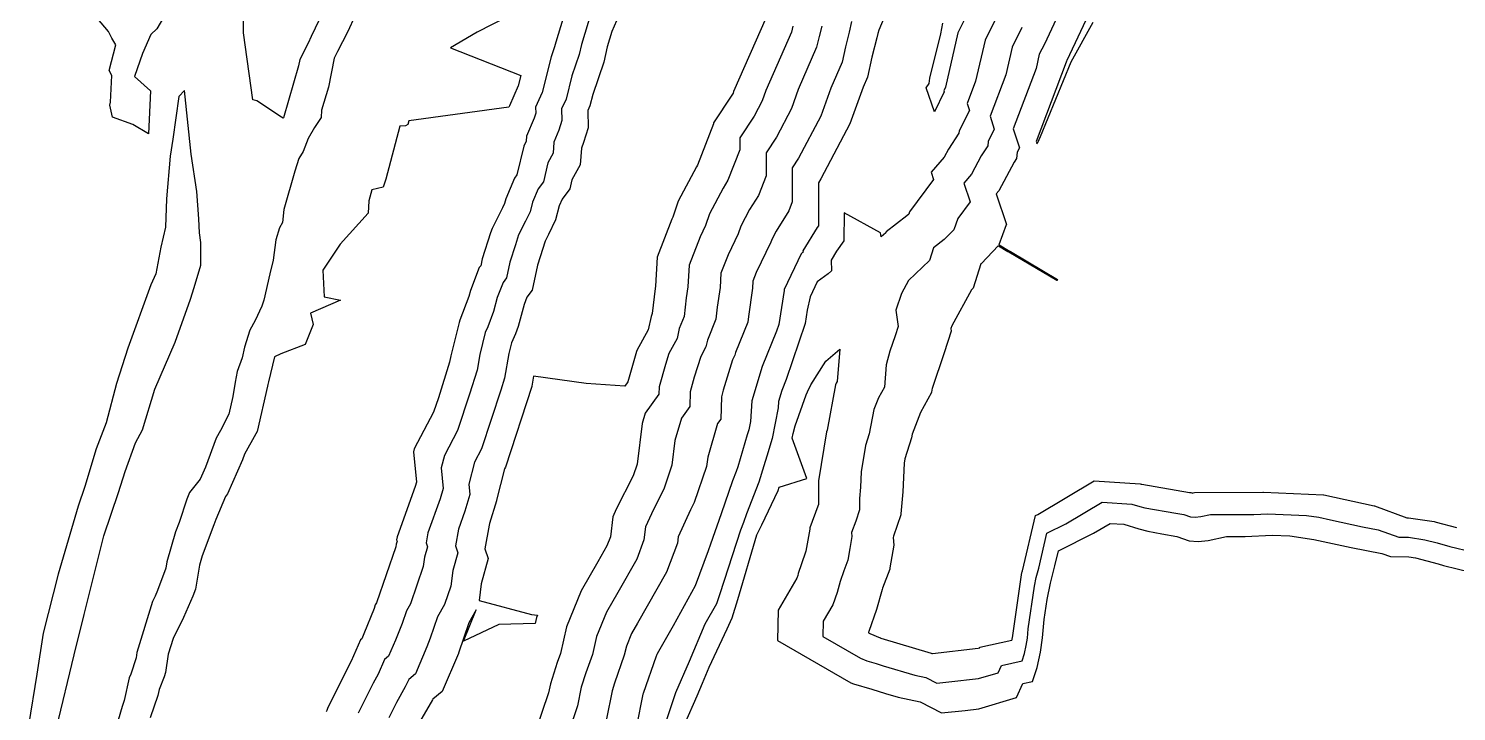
# Model space of a CAD drawing. Header units: inches. Extents: x 808357 to 808943, y 9157055 to 9157847.
# Drawn here: x 808674.8 to 808801.4, y 9157538.8 to 9157599.3 of the extents above; entities that cross this region are included whole.
import ezdxf

# ---------------------------------------------------------------- set-up
doc = ezdxf.new("R2010")
doc.units = ezdxf.units.IN
doc.header["$MEASUREMENT"] = 0

msp = doc.modelspace()

# ---------------------------------------------------------------- linework, layer by layer
for points, elevation in [([(808701.73, 9157602.46), (808699.91, 9157598.6), (808699.62, 9157598.03), (808698.89, 9157596.56), (808698.77, 9157596), (808697.43, 9157591.41), (808697.43, 9157591.4), (808697.43, 9157591.4), (808697.42, 9157591.38), (808697.28, 9157591.45), (808695.09, 9157592.91), (808694.72, 9157593), (808693.9, 9157598.94), (808693.91, 9157600.89)], 2898), ([(808722.96, 9157602.61), (808721.58, 9157598.1), (808721.48, 9157597.69), (808721.18, 9157596.8), (808720.37, 9157593.64), (808719.79, 9157592.33), (808719.8, 9157591.82), (808719.66, 9157591.38), (808719, 9157589.78), (808718.97, 9157589.32), (808718.74, 9157588.9), (808718.14, 9157586.34), (808717.93, 9157586.06), (808717.14, 9157584.21), (808717.04, 9157583.82), (808716.85, 9157583.42), (808715.93, 9157581.6), (808715.8, 9157581.22), (808715.06, 9157578.91), (808714.93, 9157578.29), (808714.8, 9157578.12), (808714.03, 9157576.1), (808713.88, 9157575.55), (808713.09, 9157573.47), (808713.01, 9157573.26), (808712.27, 9157570.31), (808712.16, 9157569.73), (808711.17, 9157566.57), (808710.75, 9157565.3), (808709.04, 9157562.06), (808708.97, 9157561.8), (808709.23, 9157559.1), (808709.12, 9157558.73), (808707.52, 9157554.26), (808707.47, 9157554), (808707.51, 9157553.89), (808707.43, 9157553.62), (808707.4, 9157553.38), (808705.68, 9157548.41), (808705.58, 9157548.24), (808705.47, 9157547.92), (808704.57, 9157545.66), (808704.38, 9157545.23), (808704.27, 9157545.14), (808703.44, 9157543.24), (808703.31, 9157543.02), (808701.34, 9157539.05), (808701.28, 9157538.87), (808701.24, 9157538.74)], 2904), ([(808751.63, 9157602.57), (808750.21, 9157599.16), (808750.12, 9157598.87), (808750.04, 9157598.49), (808749.61, 9157596.77), (808749.21, 9157595), (808748.83, 9157594.12), (808747.66, 9157590.86), (808745.09, 9157585.98), (808744.87, 9157585.65), (808744.88, 9157582.75), (808744.86, 9157581.83), (808744.76, 9157581.68), (808743.5, 9157579.62), (808743.51, 9157579.49), (808743.47, 9157579.45), (808743.33, 9157579.35), (808741.84, 9157576.19), (808741.82, 9157576.09), (808741.35, 9157573.08), (808741.15, 9157572.49), (808739.89, 9157569.37), (808738.95, 9157566.32), (808738.84, 9157564.49), (808738.69, 9157563.74), (808738.56, 9157563.3), (808737.71, 9157560.48), (808737.58, 9157560.05), (808737.26, 9157559.23), (808736.24, 9157556.3), (808735.3, 9157553.62), (808735.1, 9157553.01), (808733.94, 9157549.91), (808731.98, 9157546.36), (808730.57, 9157543.89), (808730.53, 9157543.82), (808730.5, 9157543.74), (808730.48, 9157543.68), (808729.32, 9157540.38), (808729.3, 9157540.31), (808728.75, 9157537.48)], 2918), ([(808758.92, 9157602.32), (808757.23, 9157598.92), (808756.12, 9157594.11), (808755.99, 9157593.79), (808756.03, 9157593.69), (808755.16, 9157591.94), (808754.42, 9157594.05), (808754.7, 9157594.45), (808754.74, 9157594.91), (808755.72, 9157598.84), (808755.9, 9157599.79)], 2918), ([(808687.19, 9157600.93), (808686.21, 9157599.29), (808685.69, 9157598.79), (808684.95, 9157597.11), (808684.24, 9157595.06), (808685.64, 9157593.78), (808685.47, 9157589.97), (808684.08, 9157590.82), (808682.28, 9157591.47), (808682.05, 9157592.51), (808682.12, 9157592.8), (808682.21, 9157595.16), (808681.99, 9157595.6), (808682.59, 9157597.88), (808682.23, 9157598.46), (808681.92, 9157599.05), (808679.82, 9157601.54)], 2898), ([(808718.71, 9157601.09), (808714.62, 9157598.99), (808712.26, 9157597.61), (808718.49, 9157595.16), (808718.25, 9157594.23), (808717.47, 9157592.47), (808717.47, 9157592.47), (808717.47, 9157592.47), (808717.42, 9157592.33), (808708.56, 9157591.12), (808708.47, 9157590.82), (808708.27, 9157590.7), (808707.77, 9157590.66), (808706.51, 9157585.97), (808706.27, 9157585.24), (808705.27, 9157585.02), (808705.02, 9157584.05), (808704.96, 9157582.95), (808702.47, 9157580.19), (808700.93, 9157577.89), (808701.04, 9157575.54), (808702.49, 9157575.25), (808699.83, 9157574.09), (808700.08, 9157573.08), (808699.35, 9157571.3), (808697.22, 9157570.48), (808696.64, 9157570.21), (808696.12, 9157568.01), (808696.07, 9157567.87), (808696.05, 9157567.77), (808696.03, 9157567.62), (808695.11, 9157563.59), (808695, 9157563.38), (808693.99, 9157561.6), (808693.8, 9157561.08), (808692.47, 9157558.08), (808692.29, 9157557.85), (808691.43, 9157555.8), (808691.27, 9157555.31), (808690.24, 9157552.58), (808690, 9157551.76), (808689.64, 9157549.62), (808689.4, 9157548.99), (808688.57, 9157547.1), (808687.65, 9157545.25), (808687.23, 9157543.87), (808686.99, 9157542.25), (808686.86, 9157541.84), (808686.41, 9157540.74), (808686.29, 9157540.19), (808685.62, 9157538.21)], 2902), ([(808766.58, 9157601.48), (808764.9, 9157597.93), (808764.45, 9157597.03), (808764.16, 9157595.77), (808762.14, 9157590.41), (808762.68, 9157588.74), (808762.5, 9157588.37), (808762.44, 9157587.79), (808762.22, 9157587.46), (808760.87, 9157584.92), (808760.63, 9157584.65), (808761.55, 9157581.95), (808761.5, 9157581.9), (808760.86, 9157580.14), (808760.89, 9157580.13), (808761.72, 9157579.63), (808761.89, 9157579.55), (808766.05, 9157577.08), (808766.04, 9157577), (808766.04, 9157576.97), (808765.99, 9157576.97), (808761.76, 9157579.48), (808761.66, 9157579.53), (808760.82, 9157580.03), (808760.8, 9157580.04), (808759.32, 9157578.5), (808759.26, 9157578.45), (808758.58, 9157576.3), (808758.43, 9157576.16), (808756.7, 9157572.97), (808756.62, 9157572.72), (808756.65, 9157572.48), (808756.03, 9157570.58), (808754.96, 9157567.42), (808754.92, 9157567.28), (808754.9, 9157567.05), (808753.91, 9157565.28), (808753.19, 9157563.36), (808753.13, 9157563.04), (808752.52, 9157561.17), (808752.46, 9157560.8), (808752.35, 9157558.24), (808752.16, 9157556.29), (808752.16, 9157556.2), (808751.53, 9157554.33), (808751.48, 9157554.2), (808751.55, 9157553.53), (808751.21, 9157551.51), (808751.2, 9157551.41), (808750.56, 9157549.7), (808750.52, 9157549.58), (808750.02, 9157547.82), (808749.33, 9157545.86), (808749.3, 9157545.81), (808749.3, 9157545.76), (808749.43, 9157545.68), (808750.34, 9157545.31), (808750.37, 9157545.3), (808750.39, 9157545.29), (808754.87, 9157543.94), (808754.91, 9157543.93), (808754.94, 9157543.91), (808754.98, 9157543.92), (808759.02, 9157544.39), (808759.17, 9157544.43), (808759.19, 9157544.49), (808762.02, 9157545.1), (808762.03, 9157545.15), (808762.05, 9157545.21), (808762.05, 9157545.26), (808762.06, 9157545.32), (808762.91, 9157551.09), (808762.93, 9157551.17), (808762.95, 9157551.25), (808764.1, 9157556.14), (808764.31, 9157556.25), (808769.32, 9157559.22), (808773.39, 9157558.97), (808773.49, 9157558.94), (808773.55, 9157558.92), (808777.78, 9157558.2), (808777.88, 9157558.18), (808777.96, 9157558.15), (808778.02, 9157558.14), (808778.09, 9157558.15), (808778.21, 9157558.18), (808784.27, 9157558.21), (808784.34, 9157558.21), (808789.64, 9157557.98), (808789.66, 9157557.97), (808789.69, 9157557.97), (808794.13, 9157557), (808794.16, 9157557), (808797.03, 9157555.94), (808797.17, 9157555.94), (808799.46, 9157555.62), (808799.63, 9157555.57), (808801.43, 9157555.08)], 2924), ([(808769.09, 9157601.12), (808766.89, 9157596.47), (808766.86, 9157596.41), (808766.84, 9157596.32), (808764.18, 9157589.29), (808764.22, 9157589.17), (808764.23, 9157589.1), (808764.33, 9157589.21)], 2926), ([(808703.81, 9157600.47), (808703.11, 9157598.99), (808702.23, 9157597.29), (808701.94, 9157596.69), (808701.42, 9157594.11), (808700.82, 9157592.07), (808700.79, 9157591.42), (808700.19, 9157590.53), (808699.62, 9157589.58), (808699.19, 9157588.41), (808698.81, 9157587.79), (808698.45, 9157586.67), (808697.48, 9157583.28), (808697.35, 9157582.11), (808697.09, 9157581.65), (808696.75, 9157580.59), (808696.52, 9157578.79), (808696.24, 9157577.57), (808695.69, 9157575.23), (808695.51, 9157574.7), (808694.93, 9157573.44), (808694.46, 9157572.57), (808693.99, 9157571.06), (808693.78, 9157570.14), (808693.34, 9157568.92), (808693.17, 9157567.98), (808692.95, 9157566.71), (808692.59, 9157565.14), (808691.87, 9157563.7), (808691.48, 9157563.01), (808690.52, 9157560.43), (808690.05, 9157559.37), (808689.11, 9157558.18), (808688.86, 9157557.59), (808688.2, 9157555.54), (808687.88, 9157554.71), (808687.1, 9157552.06), (808687, 9157551.47), (808686.27, 9157549.49), (808686.06, 9157549), (808685.82, 9157548.52), (808684.44, 9157544.02), (808684.37, 9157543.53), (808683.9, 9157542.09), (808683.76, 9157541.76), (808683.32, 9157539.76), (808683.14, 9157539.21), (808682.78, 9157538)], 2900), ([(808724.76, 9157600.82), (808723.86, 9157597.89), (808723.66, 9157597.02), (808723.02, 9157595.13), (808722.49, 9157593.05), (808722.1, 9157592.19), (808722.12, 9157591.17), (808721.86, 9157590.3), (808721.42, 9157589.25), (808721.36, 9157588.28), (808720.88, 9157587.41), (808720.48, 9157585.72), (808720.03, 9157585.12), (808719.51, 9157583.91), (808719.3, 9157583.08), (808718.9, 9157582.24), (808718.29, 9157581.03), (808718, 9157580.15), (808717.51, 9157578.62), (808717.22, 9157577.21), (808716.92, 9157576.8), (808716.4, 9157575.47), (808716.06, 9157574.22), (808715.55, 9157572.87), (808715.33, 9157572.36), (808714.85, 9157570.42), (808714.6, 9157569.03), (808713.93, 9157566.91), (808712.88, 9157563.69), (808711.71, 9157561.47), (808711.43, 9157560.37), (808711.6, 9157558.55), (808711.32, 9157557.63), (808710.24, 9157554.61), (808710.08, 9157553.74), (808710.2, 9157553.37), (808709.94, 9157552.45), (808709.84, 9157551.63), (808708.7, 9157548.33), (808708.34, 9157547.71), (808707.96, 9157546.59), (808707.36, 9157545.09), (808706.76, 9157543.67), (808706.41, 9157543.38), (808705.84, 9157542.1), (808705.38, 9157541.29), (808704.06, 9157538.63)], 2906), ([(808727.18, 9157600.46), (808726.56, 9157599.04), (808726.14, 9157597.68), (808725.84, 9157596.34), (808724.86, 9157593.46), (808724.6, 9157592.46), (808724.42, 9157592.05), (808724.44, 9157590.52), (808724.05, 9157589.21), (808723.85, 9157588.72), (808723.75, 9157587.24), (808723.01, 9157585.91), (808722.82, 9157585.1), (808722.14, 9157584.19), (808721.89, 9157583.6), (808721.55, 9157582.35), (808720.95, 9157581.05), (808720.65, 9157580.46), (808720.19, 9157579.09), (808719.95, 9157578.34), (808719.5, 9157576.12), (808719.03, 9157575.49), (808718.78, 9157574.84), (808718.24, 9157572.89), (808718.01, 9157572.26), (808717.66, 9157571.47), (808717.43, 9157570.52), (808717.03, 9157568.32), (808716.7, 9157567.25), (808715, 9157562.07), (808714.38, 9157560.89), (808713.88, 9157558.94), (808713.97, 9157558), (808713.52, 9157556.53), (808712.95, 9157554.95), (808712.69, 9157553.47), (808712.89, 9157552.85), (808712.45, 9157551.28), (808712.28, 9157549.89), (808711.71, 9157548.25), (808711.1, 9157547.18), (808710.46, 9157545.27), (808710.16, 9157544.51), (808709.14, 9157542.11), (808708.54, 9157541.63), (808708.24, 9157540.96), (808707.45, 9157539.57), (808706.77, 9157538.22)], 2908), ([(808740.22, 9157600.3), (808737.34, 9157593.72), (808737.3, 9157593.59), (808737.2, 9157593.4), (808735.57, 9157590.97), (808735.57, 9157590.87), (808734.14, 9157587.21), (808734.05, 9157587.07), (808732.42, 9157584.01), (808731.95, 9157582.6), (808731.87, 9157582.43), (808730.57, 9157579.06), (808730.43, 9157576.47), (808730.4, 9157576.26), (808730.14, 9157574.06), (808730.04, 9157573.8), (808729.76, 9157572.6), (808728.77, 9157570.79), (808728.74, 9157570.69), (808727.98, 9157568.01), (808727.98, 9157568), (808727.71, 9157567.62), (808724.28, 9157567.84), (808719.62, 9157568.49), (808719.47, 9157567.62), (808719.46, 9157567.59), (808717.13, 9157560.45), (808717.05, 9157560.3), (808716.34, 9157557.51), (808716.34, 9157557.46), (808715.72, 9157555.43), (808715.67, 9157555.3), (808715.3, 9157553.21), (808715.58, 9157552.33), (808714.96, 9157550.11), (808714.78, 9157548.62), (808719.44, 9157547.38), (808719.96, 9157547.31), (808719.88, 9157547.11), (808719.76, 9157546.57), (808716.53, 9157546.49), (808713.4, 9157545.01), (808714.52, 9157547.8), (808713.86, 9157546.65), (808712.95, 9157543.94), (808712.95, 9157543.93), (808711.52, 9157540.55), (808710.67, 9157539.87), (808710.65, 9157539.82), (808709.51, 9157537.84)], 2910), ([(808747.8, 9157599.95), (808747.6, 9157599), (808747.27, 9157597.69), (808746.96, 9157596.33), (808745.96, 9157594.02), (808745.07, 9157591.54), (808743.11, 9157587.83), (808742.54, 9157586.98), (808742.55, 9157583.95), (808742.25, 9157583.17), (808741.12, 9157581.35), (808740.76, 9157580.68), (808740.66, 9157580.37), (808739.36, 9157577.69), (808739.06, 9157576.91), (808739.03, 9157576.31), (808738.66, 9157573.78), (808738.6, 9157573.29), (808737.53, 9157570.61), (808737.47, 9157570.36), (808737.25, 9157569.96), (808736.43, 9157567.25), (808736.27, 9157566.68), (808736.21, 9157564.7), (808735.92, 9157564.31), (808735.05, 9157561.31), (808734.95, 9157560.5), (808733.86, 9157557.29), (808733.53, 9157556.65), (808732.43, 9157554.25), (808732.36, 9157553.71), (808731.39, 9157551.12), (808728.82, 9157546.61), (808728.3, 9157545.7), (808727.84, 9157544.58), (808727.66, 9157543.76), (808726.79, 9157541.29), (808726.57, 9157540.62), (808726.08, 9157538.12)], 2916), ([(808760.92, 9157600.86), (808759.64, 9157598.29), (808758.8, 9157594.66), (808758.04, 9157592.67), (808758.25, 9157592.04), (808757.35, 9157590.24), (808757.33, 9157590.05), (808756.4, 9157588.61), (808756.03, 9157587.91), (808754.87, 9157586.59), (808755.08, 9157585.94), (808752.95, 9157583.06), (808752.88, 9157582.87), (808752.72, 9157582.7), (808750.86, 9157581.29), (808750.83, 9157581.21), (808750.44, 9157580.84), (808750.38, 9157581.22), (808747.14, 9157582.98), (808747.11, 9157580.49), (808746.48, 9157579.59), (808745.99, 9157578.79), (808746.03, 9157577.83), (808745.74, 9157577.56), (808744.76, 9157576.85), (808744.13, 9157575.52), (808743.87, 9157574.35), (808743.69, 9157573.18), (808742.02, 9157568.22), (808741.62, 9157567.23), (808741.32, 9157566.27), (808741.29, 9157565.69), (808740.77, 9157562.99), (808740.3, 9157561.41), (808740.04, 9157560.56), (808739.58, 9157559.11), (808738.49, 9157556.31), (808738.22, 9157555.54), (808737.97, 9157554.84), (808736.14, 9157549.2), (808735.82, 9157548.33), (808734.81, 9157546.51), (808733.41, 9157543.21), (808732.2, 9157540.42), (808731.86, 9157539.45), (808731.16, 9157537.32)], 2920), ([(808764.33, 9157589.21), (808764.56, 9157589.75), (808767.28, 9157596.37), (808769.24, 9157599.88)], 2926), ([(808742.59, 9157599.52), (808742.47, 9157598.98), (808740.21, 9157593.82), (808739.89, 9157592.91), (808739.17, 9157591.55), (808737.89, 9157589.64), (808737.9, 9157588.56), (808736.84, 9157585.86), (808736.41, 9157585.17), (808735.2, 9157582.9), (808734.86, 9157581.86), (808734.37, 9157580.85), (808733.4, 9157578.34), (808733.29, 9157576.42), (808733.15, 9157575.43), (808732.96, 9157573.8), (808732.53, 9157572.74), (808732.33, 9157571.85), (808731.6, 9157570.51), (808731.3, 9157569.54), (808730.74, 9157567.57), (808730.72, 9157566.9), (808729.51, 9157565.23), (808729.24, 9157564.3), (808728.8, 9157560.71), (808728.44, 9157559.66), (808726.95, 9157556.72), (808726.63, 9157556.03), (808726.43, 9157554.26), (808726.12, 9157553.46), (808725.32, 9157552.05), (808723.84, 9157549.47), (808722.53, 9157546.27), (808722, 9157543.93), (808721.72, 9157543.12), (808721.11, 9157541.23), (808720.95, 9157540.43), (808719.77, 9157537.03)], 2912), ([(808745.16, 9157599.52), (808744.93, 9157598.6), (808744.71, 9157597.65), (808743.08, 9157593.92), (808742.48, 9157592.23), (808741.14, 9157589.69), (808740.22, 9157588.31), (808740.22, 9157586.25), (808739.55, 9157584.52), (808738.77, 9157583.26), (808737.98, 9157581.79), (808737.76, 9157581.11), (808736.87, 9157579.27), (808736.23, 9157577.62), (808736.16, 9157576.36), (808735.9, 9157574.61), (808735.78, 9157573.55), (808735.03, 9157571.68), (808734.9, 9157571.1), (808734.43, 9157570.24), (808733.86, 9157568.4), (808733.5, 9157567.12), (808733.46, 9157565.8), (808732.72, 9157564.77), (808732.15, 9157562.81), (808731.87, 9157560.6), (808731.15, 9157558.48), (808730.24, 9157556.68), (808729.53, 9157555.14), (808729.4, 9157553.99), (808728.76, 9157552.29), (808727.07, 9157549.33), (808726.07, 9157547.58), (808725.19, 9157545.43), (808724.83, 9157543.84), (808724.25, 9157542.21), (808723.84, 9157540.93), (808723.51, 9157539.27), (808722.73, 9157537.02)], 2914), ([(808762.91, 9157599.4), (808762.05, 9157597.66), (808761.48, 9157595.22), (808760.09, 9157591.54), (808760.46, 9157590.39), (808759.92, 9157589.3), (808759.89, 9157588.92), (808759.31, 9157588.04), (808758.45, 9157586.42), (808757.75, 9157585.62), (808758.31, 9157583.95), (808757.23, 9157582.48), (808756.86, 9157581.47), (808756.02, 9157580.6), (808755.06, 9157579.87), (808754.71, 9157578.76), (808752.84, 9157576.98), (808752.22, 9157575.84), (808751.74, 9157574.35), (808751.93, 9157572.89), (808751.66, 9157572.07), (808751.19, 9157570.71), (808750.88, 9157569.5), (808750.72, 9157567.54), (808750.18, 9157566.58), (808749.79, 9157565.54), (808749.38, 9157563.38), (808749.05, 9157562.37), (808748.67, 9157560.01), (808748.61, 9157558.67), (808748.51, 9157557.65), (808748.51, 9157556.66), (808748.17, 9157555.66), (808747.8, 9157554.64), (808747.83, 9157554.28), (808747.66, 9157553.23), (808747.48, 9157552.2), (808747.12, 9157551.25), (808746.8, 9157550.3), (808746.52, 9157549.32), (808746.14, 9157548.23), (808745.3, 9157546.78), (808745.26, 9157545.42), (808748.59, 9157543.5), (808749.15, 9157543.26), (808749.98, 9157543.03), (808750.61, 9157542.84), (808753.41, 9157541.99), (808754.4, 9157541.79), (808755.36, 9157541.29), (808756.43, 9157541.4), (808759.05, 9157541.7), (808760.8, 9157542.22), (808761.09, 9157542.87), (808762.94, 9157543.27), (808763.14, 9157543.91), (808763.3, 9157544.62), (808763.4, 9157545.28), (808763.47, 9157546.12), (808764.03, 9157549.9), (808764.18, 9157550.67), (808764.4, 9157551.47), (808765.13, 9157554.59), (808766.79, 9157555.41), (808770.03, 9157557.34), (808772.66, 9157557.17), (808773.37, 9157556.96), (808773.8, 9157556.84), (808776.55, 9157556.37), (808777.26, 9157556.23), (808777.85, 9157556.04), (808778.28, 9157556), (808778.76, 9157556.05), (808779.63, 9157556.23), (808783.48, 9157556.25), (808784.72, 9157556.31), (808788.15, 9157556.16), (808789.23, 9157556), (808790.27, 9157555.77), (808793.11, 9157555.16), (808794.49, 9157554.89), (808796.31, 9157554.23), (808797.19, 9157554.22), (808798.62, 9157554.01), (808799.72, 9157553.72), (808800.86, 9157553.4), (808802.84, 9157552.92)], 2922), ([(808677.31, 9157537.31), (808678.89, 9157543.8), (808679.77, 9157547.38), (808681.51, 9157554.34), (808682.8, 9157558.18), (808683.42, 9157560.04), (808684.33, 9157562.59), (808684.94, 9157563.75), (808686.04, 9157567.36), (808687.85, 9157571.52), (808689.19, 9157575.32), (808689.53, 9157576.37), (808690.12, 9157578.33), (808690.12, 9157580.35), (808690.01, 9157581.2), (808689.94, 9157582.46), (808689.77, 9157584.86), (808689.27, 9157588.18), (808688.67, 9157593.82), (808688.17, 9157593.28), (808687.63, 9157589.51), (808687.4, 9157588.01)], 2900), ([(808687.4, 9157588.01), (808687.06, 9157584.23), (808686.98, 9157581.72), (808686.56, 9157579.93), (808686.13, 9157577.58), (808685.67, 9157576.6), (808683.65, 9157570.99), (808682.63, 9157567.84), (808681.72, 9157564.38), (808680.84, 9157562.06), (808679.83, 9157558.73), (808679.25, 9157556.99), (808677.46, 9157550.94), (808676.14, 9157545.71), (808675.56, 9157542.1), (808674.84, 9157537.53)], 2900), ([(808733.02, 9157537.69), (808734.13, 9157540.18), (808734.59, 9157541.28), (808735.18, 9157542.72), (808736.79, 9157546.11), (808737.23, 9157547.08), (808737.73, 9157548.71), (808739.42, 9157554.43), (808739.86, 9157555.33), (808741.29, 9157558.36), (808741.38, 9157558.65), (808743.85, 9157559.42), (808742.54, 9157563), (808742.63, 9157563.41), (808742.82, 9157564.09), (808743.77, 9157566.85), (808743.89, 9157567.12), (808744.18, 9157567.72), (808745.51, 9157569.84), (808746.76, 9157570.88), (808746.53, 9157568.03), (808746.45, 9157567.89), (808746.39, 9157567.73), (808745.63, 9157563.72), (808745.58, 9157563.58), (808744.87, 9157559.22), (808744.87, 9157559.1), (808744.86, 9157559.01), (808744.86, 9157557.12), (808744.81, 9157556.98), (808744.12, 9157555.07), (808744.12, 9157555.04), (808744.1, 9157554.95), (808743.76, 9157552.98), (808743.69, 9157552.8), (808743.08, 9157551.02), (808743.03, 9157550.82), (808742.95, 9157550.59), (808741.29, 9157547.75), (808741.23, 9157545.08), (808747.75, 9157541.31), (808747.97, 9157541.22), (808749.59, 9157540.76), (808750.82, 9157540.38), (808751.95, 9157540.04), (808753.9, 9157539.65), (808755.77, 9157538.67), (808757.88, 9157538.88), (808759.08, 9157539.02), (808762.42, 9157540.01), (808762.99, 9157541.25), (808763.86, 9157541.44), (808764.26, 9157542.67), (808764.56, 9157544.03), (808764.74, 9157545.3), (808764.89, 9157546.93), (808765.15, 9157548.7), (808765.44, 9157550.16), (808765.84, 9157551.68), (808766.16, 9157553.03), (808769.26, 9157554.58), (808770.74, 9157555.45), (808771.93, 9157555.38), (808773.26, 9157554.98), (808774.06, 9157554.75), (808775.32, 9157554.54), (808776.63, 9157554.28), (808777.73, 9157553.92), (808778.54, 9157553.86), (808779.42, 9157553.94), (808781.04, 9157554.28), (808782.69, 9157554.29), (808785.1, 9157554.41), (808786.67, 9157554.34), (808788.79, 9157554.03), (808790.85, 9157553.58), (808792.1, 9157553.31), (808794.82, 9157552.79), (808795.59, 9157552.51), (808797.21, 9157552.49), (808797.79, 9157552.41), (808799.8, 9157551.86), (808800.28, 9157551.73), (808803.93, 9157550.83)], 2920)]:
    msp.add_lwpolyline(points, dxfattribs=dict(elevation=elevation))

doc.saveas('drawing.dxf')
